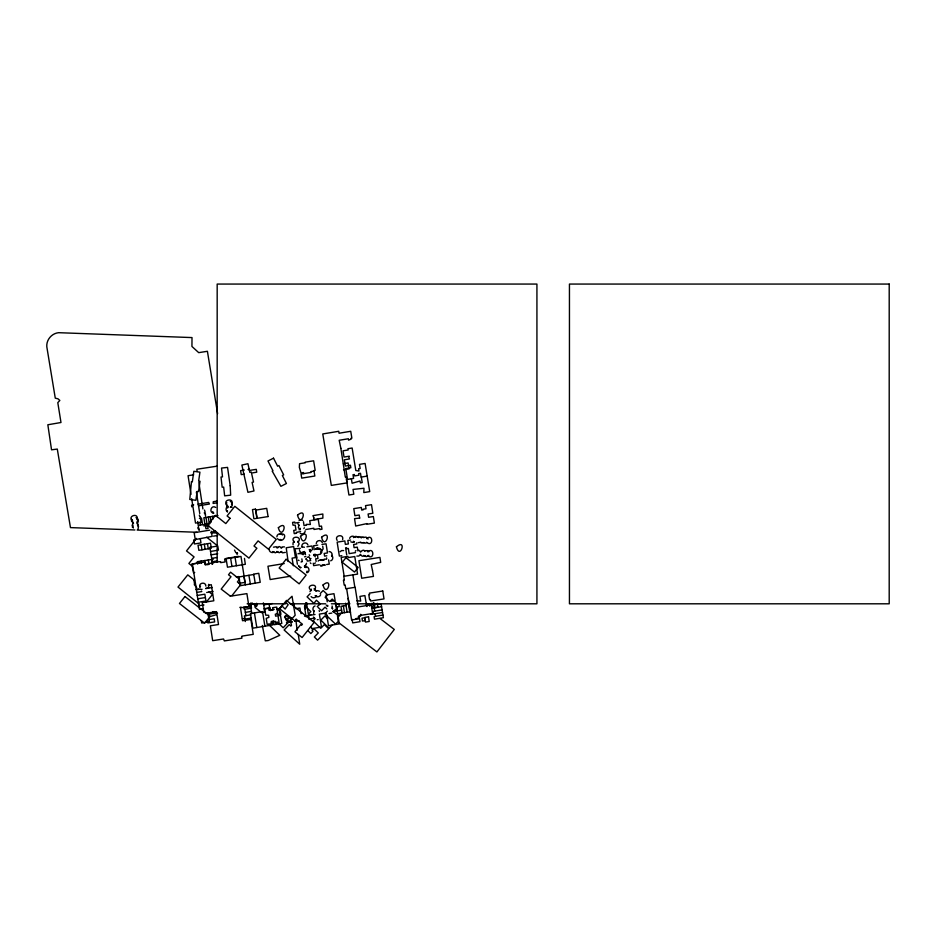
<?xml version="1.0" encoding="UTF-8"?>
<svg xmlns="http://www.w3.org/2000/svg" width="936" height="936" viewBox="0 0 936 936"><rect width="100%" height="100%" fill="white"/><g stroke="black" fill="none" stroke-linecap="round" stroke-linejoin="round"><path stroke-width="1.4" d="M131.508 519.152L131.508 521.083L133.438 523.212M132.304 519.726L132.748 522.522M132.397 527.307L132.994 525.47M137.147 519.211C138.61 512.296 127.085 516.04 132.339 520.779M138.189 526.395L138.189 524.464L137.054 522.908M205.464 516.075L205.464 514.145L204.329 512.589M227.249 511.641L227.401 510.682M237.1 552.766L237.1 554.697M276.869 536.843C276.752 533.941 280.894 532.596 282.52 535.006M305.183 530.829C305.253 533.286 302.164 534.854 300.222 533.368M305.452 565.332L304.855 567.169M306.517 563.238L305.92 565.075L304.352 566.21M310.284 551.444L310.284 549.514M316.239 543.594C316.111 540.177 321.411 539.335 322.335 542.623M309.98 591.681L311.267 589.154M320.791 552.544L320.943 551.573M342.646 539.534C344.237 533.532 333.766 535.193 337.147 540.411M332.549 608.845L332.105 606.037M137.007 521.949L137.452 521.083M138.048 529.144L138.493 526.336L137.358 524.78M204.481 513.759L205.078 511.922L204.481 510.085M226.793 502.62L226.196 504.457L227.483 506.984M231.531 504.481C235.1 497.332 221.575 499.473 227.167 505.171M200.07 587.094L200.515 586.228M298.83 524.932L298.385 527.74L300.386 529.741M299.087 529.87L300.222 528.302M303.884 528.606L304.329 527.74M303.416 553.445L304.551 551.877M309.921 551.55L311.056 549.994M310.67 551.409L311.115 550.543M306.68 571.943L307.113 571.065M331.613 556.51C333.099 554.568 331.531 551.48 329.086 551.55M316.59 595.67C315.888 598.022 312.472 598.572 311.091 596.548M320.65 594.734C319.96 597.086 316.543 597.624 315.151 595.6M349.619 538.305C350.31 535.954 353.738 535.415 355.118 537.439M314.028 610.635L313.583 613.431M338.2 617.128L341.921 612.319M196.443 538.387L186.51 550.918L194.08 556.92L188.885 563.46L192.149 566.058M278.905 609.336L283.386 603.708M206.166 602.304L212.39 594.524L209.032 591.845M305.042 605.183L307.031 603.077M298.28 634.514L299.707 644.214L284.135 629.998L289.259 624.616L290.815 626.09L291.529 625.342L290.768 622.51L291.88 622.335L291.763 621.656L290.452 620.217L295.168 615.268L292.044 596.244L285.702 602.304L288.171 604.715L285.117 609.055L282.087 606.072L278.355 609.944L280.777 612.296L280.086 613.033L281.057 613.957L279.373 615.724L276.88 613.197M317.222 606.587L320.346 603.942L316.438 600.21L313.911 603.404L307.078 596.852L310.144 593.67M320.252 593.518L323.142 590.499L327.565 594.746L325.108 597.297L328.852 600.877M330.197 601.134L332.198 599.052L335.521 602.246L336.433 608.903L332.982 611.454L337.381 614.777L338.224 621.41L335.579 624.172L324.792 613.829L327.389 611.126M332.116 625.096L329.051 628.208L320.826 620.1L324.897 615.97L327.694 618.719M133.38 522.908L132.093 525.435L133.38 527.962M137.112 523.212C139.136 521.832 138.587 518.415 136.246 517.713M227.518 507.979L228.208 507.289M201.345 589.926L202.036 589.235M276.728 547.794L279.256 546.507L281.783 547.794M280.987 548.028L282.543 546.893L284.486 546.893M277.816 551.538L275.289 552.825L272.762 551.538M281.783 551.468L279.256 552.755L276.728 551.468M294.173 541.312L293.038 542.88L293.038 544.81M297.999 542.295C303.79 535.521 288.522 535.521 294.325 542.295M297.847 546.367L299.134 543.839L297.847 541.312M310.272 559.178L310.963 558.488M315.42 554.358L313.852 555.493M320.639 553.925C324.371 550.871 319.082 546.109 315.549 548.859M314.636 563.542L315.327 562.852M318.135 561.097L318.825 560.395M322.733 560.301L324.289 559.166L326.219 559.166M323.189 564.771L320.662 566.058M324.698 564.583L322.171 565.87L320.334 565.274M353.399 537.58L355.926 536.293L358.453 537.58M340.131 551.713L341.698 550.579L343.629 550.579M314.274 590.171C320.089 582.215 303.475 584.848 311.477 590.616M366.631 538.61C373.417 532.818 373.417 548.075 366.631 542.283M355.259 551.257L355.949 550.567M360.676 551.456L363.203 550.169L365.04 550.766M360.313 554.931L358.757 556.066L356.827 556.066M367.719 551.842C374.494 546.039 374.494 561.308 367.719 555.516M368.807 555.376L366.28 556.663L363.753 555.376M327.05 606.037L327.74 605.346M310.916 614.531L309.64 615.221L308.915 613.63L310.857 611.641L305.744 606.61L304.504 606.797L306.084 616.812M228.173 506.247C225.833 506.938 225.284 510.366 227.308 511.746M230.291 507.429L232.292 505.428L231.847 502.62M299.075 520.369L300.912 519.772L302.749 520.369M280.145 534.351C288.955 531.742 283.187 544.986 277.465 538.68M273.452 547.174L276.26 546.729L277.816 547.864M274.119 551.983C272.177 553.48 269.088 551.901 269.159 549.455M285.351 552.392L282.543 552.837L280.987 551.702M297.952 553.831L299.789 553.235L301.626 553.831M299.415 553.621L302.211 553.176L303.779 554.311M304.411 552.31C302.468 553.796 299.38 552.228 299.45 549.783M315.537 549.139L316.403 548.695M315.982 549.046L316.859 548.601M316.965 548.87L318.79 548.601L320.346 549.736M307.359 557.376L308.225 556.932M321.153 551L323.154 548.999L322.709 546.191M315.479 554.908L313.642 555.504M315.081 555.259L315.959 554.814M357.213 537.182L359.05 536.585L361.577 537.872M300.28 567.895L301.146 567.45M360.301 537.439L362.138 536.843L363.975 537.439M354.428 541.804L352.591 542.4L350.754 541.804M363.285 537.533L366.081 537.088L368.094 539.101M320.334 560.219L322.171 559.623L324.008 560.219M360.886 542.236L358.079 542.681M363.975 542.494L362.138 543.091L360.301 542.494M306.938 572.809C310.787 571.697 308.775 565.496 305.007 566.865M330.689 560.84C333.04 560.149 333.579 556.721 331.555 555.34M366.959 542.587L365.122 543.184L363.285 542.587M364.443 551.011L367.251 550.567L368.807 551.702M365.04 555.82L362.232 556.265L360.231 554.252M315.841 591.236L317.678 590.639L319.515 591.236M315.046 605.931C312.694 606.622 312.156 610.038 314.168 611.43M331.847 613.08L329.039 613.525M247.759 607.09L245.712 606.75M239.897 607.347L241.172 607.113M207.815 614.449L216.076 612.998L216.368 614.671L209.641 616.695M288.171 618.041L290.85 617.596M243.278 607.534L244.483 607.324M212.308 587.48L205.674 588.615M255.224 583.151L260.231 582.297L258.769 573.312L253.679 574.096L255.224 583.151L240.376 585.69L238.82 576.553L236.305 576.985M206.669 592.488L213.115 591.388M238.891 576.985L243.898 576.131L245.384 584.836M243.898 576.131L253.738 574.482M346.636 588.639L355.142 587.293L358.254 606.891L371.253 604.855L372.622 613.501L359.623 615.549L359.728 616.262L358.348 616.485L358.734 618.836L351.597 619.96L346.636 588.639L345.747 588.779L345.15 584.953L344.202 585.105L343.43 580.238L344.366 580.098L343.769 576.295L357.564 574.119L354.779 556.546L348.133 557.587L347.946 556.37L341.172 557.435L344.155 576.225M335.182 603.662L338.844 604.036L339.277 606.61L337.171 606.949L336.691 608.026L337.171 610.915L341.593 610.178L342.073 613.068L349.795 611.793L348.133 602.772M210.541 551.456L218.451 550.122L217.76 546.016L209.851 547.349L212.647 563.975M211.103 554.861L217.702 553.749M211.711 558.394L216.976 557.505M212.273 561.717L217.538 560.84M243.933 607.324L244.273 609.348L251.515 608.154L250.672 603.041M343.418 463.729L348.098 462.946L349.105 468.877L343.512 469.813M200.292 538.797L200.971 542.903L194.431 543.98L193.752 539.873L212.133 536.386L211.279 531.227M210.343 548.438L198.853 550.333L198.022 545.279L210.518 543.208L211.361 548.274M194.711 572.481L193.495 572.68L191.857 564.022L200.07 562.7M245.911 615.654L245.361 612.378L251.421 611.372L250.895 608.26M356.639 600.701L360.711 601.087L359.927 596.407L364.888 595.577L366.549 605.452M346.027 605.487L340.95 606.329L341.593 610.178M333.087 611.594L337.171 610.915M290.593 620.989L286.709 620.977L287.071 619.234L288.51 619L288.346 618.006M377.302 603.287L377.933 607.125L372.423 608.037L371.639 603.392M355.75 618.637L359.401 618.029L360.009 621.679L352.708 622.908L352.088 619.246M314.04 471.077L310.916 471.604L311.045 472.434L301.053 474.037L301.72 478.12L314.835 476.014L313.958 470.551L315.175 470.352L313.63 460.805L305.206 462.162L305.311 462.77L299.567 463.694L299.356 467.392L301.006 472.949L303.498 472.551L303.673 473.616M347.548 479.396L346.414 479.583L348.941 495.015L353.808 494.22L353.024 489.423L363.975 488.253L363.811 492.582L369.72 491.611L365.099 463.46L359.482 464.385L360.161 468.515L358.593 468.76L358.968 471.03L355.809 470.515L352.135 448.016L347.946 448.707L348.145 449.982L343.021 450.836L344.027 457.049L349.268 456.195L348.754 457.131L349.479 458.944L344.343 459.798L345.372 466.07L350.438 465.25L350.848 467.731L345.782 468.562L347.548 479.396L353.597 478.401L353.001 474.727L354.37 474.493L354.604 475.921L358.909 475.207L358.652 473.593L360.477 473.288L361.097 477.091L367.169 476.108M209.652 530.162L194.138 532.724L195.285 539.616M213.537 536.152L217.737 535.462M211.653 563.952L212.402 563.835L211.688 559.529L213.186 559.283M244.46 558.382L245.326 564.279L227.471 567.204L226.044 558.418L238.902 556.394M284.24 563.566L267.953 566.233L270.141 579.548L290.757 576.155M248.66 605.498L251.012 605.112M264.911 626.207L262.525 611.594L250.415 613.571L252.814 628.173L272.762 624.932L272.119 621.001M329.718 601.403L335.111 600.502L333.976 593.693L326.114 594.992L327.249 601.813M250.743 614.847L244.39 615.9L245.326 621.539M244.916 619.129L251.234 618.088M337.873 613.759L342.073 613.068M210.12 523.528L208.272 523.821L208.74 526.793L207.499 526.991L205.99 524.195L203.802 524.534L204.06 526.149M197.671 564.151L197.262 561.67L211.688 559.529M206.552 564.794L208.997 564.396L208.26 559.88M306.224 558.488L305.686 559.143L307.09 559.786L307.312 561.12L310.717 560.57M295.706 608.704L299.93 608.026L300.608 612.167M242.412 618.79L245.244 618.333M304.493 616.204L315.022 614.484M374.681 611.138L373.663 604.925L381.092 603.708L383.386 617.713L374.505 619.164L374.096 616.66L375.488 616.438L375.043 613.723M326.407 612.963L319.363 614.11L321.469 627.038L311.63 628.653L311.372 627.143L310.495 627.284M374.154 607.92L381.584 606.715M286.451 622.709L292.079 621.797M294.887 621.328L299.111 620.65M308.81 619.07L314.32 618.181M382.11 609.921L373.183 611.383L373.359 612.483M370.913 614.39L382.531 612.495M375.465 616.274L382.941 615.057M193.694 504.867L191.564 505.218L191.833 506.879M197.964 504.176L208.646 502.445L209.418 504.036L198.42 505.814M216.953 501.099L213.256 501.708L213.115 503.439L216.941 502.819M199.368 525.236L201.497 524.897M299.146 522.405L294.875 523.095L294.711 522.066L292.57 522.417L293.015 525.19L295.214 525.201L295.987 530.022L293.717 530.396L294.243 533.637L296.525 533.274L296.361 532.315L300.631 531.625M306.891 546.811L311.992 545.98L312.612 549.806M193.892 579.852L194.477 583.479C193.214 586.135 198.139 585.772 196.279 589.528L198.806 589.107M203.276 608.622L199.473 609.242L196.747 592.406L201.813 591.575M197.239 595.436L204.844 594.208L205.943 601.006L198.338 602.234M197.777 598.794L205.382 597.566M198.912 605.779L203.989 604.96M271.592 609.804L274.189 609.383M276.775 608.962L279.361 608.54L281.806 623.458L274.037 624.721L273.394 620.79M262.653 612.343L264.642 612.027L264.104 608.728L269.954 607.78L270.434 610.646M300.83 613.56L301.837 613.396M204.925 524.359L203.872 517.748L217.948 515.514M199.426 518.462L201.521 518.123L202.609 524.979M305.896 556.429L304.528 556.861M252.697 472.832L256.745 472.189L256.3 469.357L249.421 470.434L249.245 469.287L248.005 469.474M301.614 546.811L304.411 547.256M317.76 545.115L313.618 545.77L314.239 549.725M321.914 544.46L326.056 543.804L327.506 552.93L324.184 553.457L324.605 556.136L326.816 555.785M350.567 540.037L347.841 540.458L348.391 543.921L345.372 544.401L344.822 540.938L337.147 542.143L339.358 556.089L341.815 555.703M314.122 555.411L315.982 555.083M319.925 554.217L317.398 554.884L317.971 558.476L315.689 558.839L316.111 561.483M355.551 552.614L349.163 553.632L348.344 548.496L346.706 548.753L346.542 547.724L345.595 547.864L346.718 554.919M319.691 559.962L322.499 560.395M319.281 564.759L313.654 565.648L313.267 563.203M326.652 564.525L329.273 564.115L328.594 559.857M317.245 619.737L318.205 619.585M193.67 474.833L188.066 475.71L191.002 494.372M244.296 470.059L240.599 470.644L241.231 474.622L244.097 474.178M301.029 561.974L301.965 561.822M205.932 588.288L208.798 587.831L208.389 585.175L211.302 584.719L213.806 600.783L202.258 602.585L203.755 612.214M238.727 583.374L245.033 582.391L240.997 556.452L224.617 559.003L225.085 561.963L220.744 562.641L220.592 561.67L216.193 562.01L205.265 564.502L204.879 562.056L192.442 563.999L196.443 589.738L200.76 589.095M205.358 613.372L216.508 611.629L218.509 624.534L210.354 625.798L212.671 640.68L223.54 638.984L224.359 640.914L241.921 638.188L241.64 636.386L242.342 636.059L253.235 634.351L250.918 619.41L242.518 620.72L240.505 607.815L248.906 606.516L246.905 593.623L232.374 595.881M213.502 530.981L215.526 530.665M211.606 532.069L215.643 531.449M309.161 554.814L309.734 555.528M216.93 466.198L196.817 469.252L197.157 471.463M208.155 528.395L205.92 528.746L205.253 524.335M263.695 604.855L272.341 603.556M268.726 608.318L269.03 610.33L272.984 610.108L272.622 607.698L276.728 607.078L277.735 613.817L275.313 614.168L275.605 616.157L278.027 615.806L279.045 622.58L275.558 623.107L275.301 621.317L271.031 621.96L271.288 623.75L267.146 624.37L266.245 618.368L268.913 617.339L268.62 615.28L265.684 615.139L264.736 608.903L269.697 608.166L269.077 604.048M208.74 619.585L214.204 618.778L214.66 621.913L207.839 622.92L207.523 620.825M247.151 603.802L285.691 603.802M289.973 603.802L325.658 603.802M331.367 603.802L349.924 603.802M357.061 603.802L536.925 603.802L536.925 284.064L217.175 284.064L217.175 516.73M134.878 529.975L70.469 527.6L57.295 449.069L51.538 449.818L47.841 424.768L60.98 422.51L57.798 402.655L59.834 400.432L57.985 398.818L55.271 398.151L46.8 346.706C46.25 339.791 51.749 333.356 58.64 332.69L192.009 337.58L191.939 346.449L198.713 352.65L207.406 351.292L217.608 413.618M137.171 530.057L196.981 532.268M210.787 532.783L217.69 533.029M213.853 513.08C208.447 512.998 211.267 504.305 215.689 507.429M317.374 548.543L319.211 549.139M316.508 548.707L317.48 548.859M305.358 553.047L302.831 551.76M314.051 555.083L315.022 555.235M325.26 565.262L323.423 564.665M237.639 553.211L235.802 552.614L234.515 550.087M358.757 550.122L360.758 552.135M230.291 501.485L231.157 501.93M231.016 506.844L231.882 507.289M314.671 554.358L315.549 554.802M280.145 539.405L281.022 539.85M302.375 554.299L303.241 554.744M298.174 560.114L299.04 560.559M305.113 567.134L305.978 567.579M299.579 567.064L300.456 567.509M314.075 588.709L316.075 590.71M327.822 606.247L326.255 605.112M132.643 522.651L133.52 523.084M300.351 548.344L294.887 548.765L297.051 557.926L296.455 558.382L297.402 564.244M379.969 618.462L394.29 629.46L376.915 651.936L339.3 623.095M206.68 537.229L217.409 545.746M251.948 602.889L256.043 606.142L255.025 607.417L261.811 612.823M194.489 580.215L187.773 574.856L178.004 587.071L199.216 604.036M215.257 611.629L217.526 613.443M291.505 619.117L288.639 616.379L288.112 616.941L285.761 615.502L284.556 617.269L288.545 622.136L283.163 627.752L276.939 621.797M318.088 607.417L321.575 610.74L325.014 607.148L326.839 608.903M268.632 624.441L279.794 635.31L268.059 640.563L265.297 640.832L262.337 625.459M313.478 617.023L315.175 618.696L313.08 620.837L320.744 628.302L324.382 624.581L328.688 628.793L317.585 640.154L314.344 636.983L318.287 632.935L313.899 628.641L312.109 630.454L312.987 631.32L310.822 633.543L308.342 631.121M353.399 541.254L354.089 541.944M299.075 525.424L297.94 523.856M309.231 549.549L310.518 552.076M314.005 554.369L315.292 556.897M305.557 554.603L304.27 552.076M310.331 559.424L309.044 556.897M310.272 562.852L310.963 563.542M230.981 506.692L231.672 507.382M331.847 608.026L332.537 608.716M199.029 530.279L197.73 527.752M136.317 517.585L137.604 520.112M307.967 545.009C306.856 541.16 300.667 543.173 302.024 546.94M304.34 551.444L304.785 552.31M299.356 566.292L299.801 567.169M298.444 565.508L298.888 566.374M319.082 610.635L319.527 611.5M227.074 510.787L227.518 511.653M213.385 513.419L212.788 511.582M199.368 529.799L198.771 527.962M248.754 604.785L249.151 607.019L250.871 606.715L250.45 604.328L254.405 603.626L254.861 606.154L257.107 605.756L256.675 603.264M208.705 584.333L208.868 585.222M212.999 611.547L213.338 613.478M248.894 575.312L250.368 583.982M359.401 618.029L359.05 615.993L360.968 615.666L360.746 614.285M295.858 619.328L297.11 630.326M369.205 603.802L369.591 606.118M366.432 603.065L367.006 606.551M348.145 598.385L350.52 612.483M345.641 603.182L347.151 612.226M207.453 543.722L208.307 548.777M204.317 544.237L205.159 549.292M201.135 544.764L201.977 549.806M374.084 602.983L374.856 607.639M343.36 605.931L344.471 612.67M305.44 608.95L304.89 605.615L306.13 605.405L305.686 602.69M373.312 602.737L373.663 604.925M351.363 478.764L352.1 483.245L360.021 480.987L360.337 482.882L362.209 482.578L361.308 477.056M335.849 602.807L339.3 623.879L328.477 625.657L326.641 614.367M301.848 558.862L302.246 561.343M306.54 603.088L309.102 618.743M293.331 565.765L292.079 558.149L295.472 557.599L293.658 546.554L286.217 547.771L288.124 561.518M293.565 602.854L294.15 606.411M285.34 615.947L286.006 620.006M254.416 612.916L256.803 627.529M251.421 611.372L251.772 613.56M244.846 609.254L245.361 612.378M204.598 560.477L205.335 564.993M201.041 561.062L201.404 563.32M207.815 612.577L209.313 621.785L201.708 623.013L201.322 620.65M196.279 589.528L196.747 592.406M303.428 521.715L304.048 525.587L306.505 525.19L306.365 524.371L310.354 524.488L309.734 520.697L318.217 519.328L319.363 526.406L321.481 526.055L321.996 529.226L319.913 529.565L319.749 528.536L313.993 529.46L313.794 528.22L305.838 529.507M356.628 542.88L356.803 543.98L353.597 544.483L354.089 547.654L357.306 547.139L357.903 550.953M352.884 574.856L354.861 587.34M326.594 557.868L326.746 558.827M317.058 548.028L317.21 548.999M230.548 557.716L231.941 566.467M212.589 516.368L213.01 519.012M210.296 516.73L211.162 522.218M208.26 517.058L209.301 523.657M205.978 517.421L207.289 525.646M199.368 515.116L199.52 516.075M200.058 522.428L200.479 525.061M197.66 521.551L198.526 527.038M205.897 586.123C205.967 581.443 198.292 582.66 199.801 587.083M196.384 492.055L199.766 513.595M200.222 516.461L201.123 522.206L195.519 523.084L191.681 498.677M235.041 557.002L236.399 565.73M198.841 482.473L202.89 508.915M263.39 602.831L264.315 608.973M217.175 532.432L217.175 562.407M191.459 481.759L189.786 499.438L195.881 500.315L197.168 491.377L198.537 491.564L200.023 481.279L198.643 481.092L199.93 472.165L193.834 471.288L192.313 481.888L191.459 481.759M278.355 527.705C281.888 541.453 289.294 518.661 278.355 527.705M297.519 515.151C301.053 528.899 308.459 506.107 297.519 515.151M300.491 536.34C304.036 550.087 311.442 527.296 300.491 536.34M321.563 537.252C325.108 551 332.514 528.208 321.563 537.252M323.014 584.988C326.559 598.736 333.953 575.944 323.014 584.988M396.419 546.788C399.964 560.547 407.359 537.755 396.419 546.788M230.186 596.021L221.189 589.095L231.005 576.728L228.513 574.751L230.572 572.165L239.511 579.244L237.381 581.935L240.716 584.59L231.625 596.056L230.186 596.021M184.977 596.513L179.466 603.486L204.586 623.177L210.097 616.18L184.977 596.513M296.303 619.351L294.992 620.989L279.759 608.856L286.463 600.421L314.122 622.44L302.106 637.521L294.934 631.812L300.655 624.628L301.544 625.342L302.433 624.23L296.303 619.351M286.123 559.272L279.15 568.035L299.169 583.842L306.142 575.078L286.123 559.272M345.922 557.704L342.26 562.314L354.498 572.06L358.172 567.45L345.922 557.704M230.045 518.31L225.81 523.587L215.491 515.35L207.616 525.143L248.964 558.137L256.885 548.285L253.995 545.992L258.09 540.891L268.445 549.163L276.284 539.405L234.831 506.317L227.085 515.947L230.045 518.31M273.523 458.172L267.977 460.992L272.961 470.75L272.2 471.124L280.894 486.322L286.428 483.502L282.368 475.523L283.655 474.868L278.905 465.543L277.618 466.198L273.523 458.172M243.886 474.166L247.923 492.313L253.984 490.967L252.088 482.391L253.516 482.075L251.293 472.036L249.853 472.364L247.935 463.729L241.874 465.063L243.886 474.166M340.844 448.285L339.183 440.271L348.356 438.75L348.578 440.119L351.105 439.171L350.953 438.317L351.877 438.165L350.731 431.285L339.066 433.228L338.75 431.297L322.768 433.953L331.321 485.398L347.162 482.882L346.156 476.857L345.302 477.009L340.844 448.285M313.782 517.713L312.94 515.654L322.838 514.004L322.873 518.111L314.098 519.574L313.782 517.713M268.094 516.567L257.178 518.322L255.809 510.108L266.725 508.342L268.094 516.567M372.505 570.55L371.194 564.502L380.695 562.372L379.911 557.4L358.921 560.711L361.705 578.249L373.441 576.4L372.505 570.55M368.55 616.812L364.771 617.421L365.485 622.077L369.205 621.516L368.55 616.812M359.681 518.099L354.533 518.626L355.692 526.032L366.912 523.598L367.017 524.265L374.377 523.107L373.359 516.555L368.608 517.292L368.094 514.016L372.844 513.267L371.498 504.691L365.508 505.627L365.999 508.774L363.051 509.242L363.156 509.851L361.694 510.073L361.284 507.464L353.773 508.634L354.884 515.689L359.202 515.011L359.681 518.099M382.765 591.014L369.404 593.12L369.626 594.559L368.796 594.688L369.591 599.719L370.434 599.59L370.668 601.017L384.017 598.911L382.765 591.014M255.469 509.137L252.474 509.594L253.878 518.79L256.873 518.333L255.469 509.137M364.63 617.795L362.01 618.181L362.431 621.048L365.052 620.662L364.63 617.795M230.197 485.796L230.665 495.167L224.652 495.846L223.657 487.071L222.16 487.235L221.013 477.032L222.511 476.869L221.528 468.058L227.553 467.392L230.197 485.796M889.2 284.064L569.451 284.064L569.451 603.802L889.2 603.802L889.2 284.064"/></g></svg>
